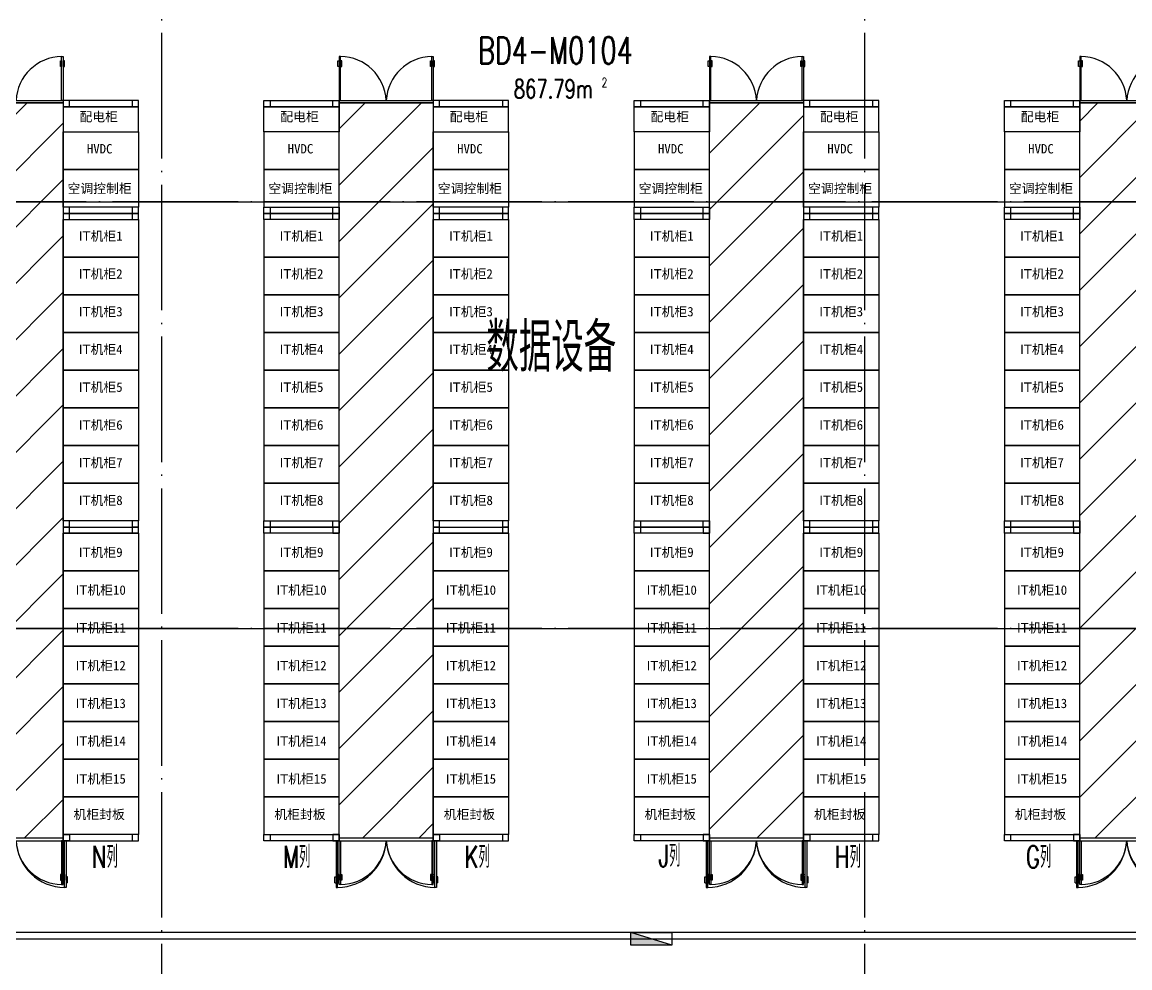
# Model space of a CAD drawing. Extents: x 758840 to 1108724, y -102573 to 143521.
# Drawn here: x 865511 to 883163, y 45376 to 60450 of the extents above; entities that cross this region are included whole.
import ezdxf

# ---------------------------------------------------------------- set-up
doc = ezdxf.new("R2010")
doc.units = 0
doc.header["$LTSCALE"] = 1000
doc.header["$MEASUREMENT"] = 0
doc.linetypes.add('CENTER', pattern=[2, 1.25, -0.25, 0.25, -0.25])
doc.linetypes.add('DOTE', pattern=[2.42, 2, -0.2, 0.02, -0.2])
for name, color, linetype in [('01装修-房间名称', 7, 'Continuous'), ('AXIS', 3, 'Continuous'), ('DOTE', 8, 'DOTE'), ('EQUIP_消火栓', 7, 'Continuous'), ('SPACE', 7, 'Continuous'), ('TB-框架', 4, 'Continuous'), ('WALL', 6, 'Continuous'), ('编号图层', 7, 'Continuous')]:
    doc.layers.add(name, color=color, linetype=linetype)
doc.styles.add('_TCH_DIM_T3', font='SIMPLEX', dxfattribs={"width": 0.705882, "bigfont": 'GBCBIG'})
doc.styles.add('_TCH_SPACE', font='SIMPLEX', dxfattribs={"bigfont": 'GBCBIG'})
doc.styles.get("Standard").update_dxf_attribs({"font": 'gbenor.shx', "bigfont": 'gbcbig.shx'})
doc.styles.add('设计说明', font='tssdeng.shx', dxfattribs={"width": 0.7, "bigfont": 'tssdchn.shx'})

# ---------------------------------------------------------------- blocks, each defined once
blk = doc.blocks.new('$TwtSys$00000434')
for p, q in [((-0.5, 0.5), (-0.5, -0.5)), ((-0.5, -0.5), (0.5, 0.5)), ((0.5, 0.5), (-0.5, 0.5)), ((0.5, -0.5), (0.5, 0.5)), ((-0.5, -0.5), (0.5, -0.5))]:
    blk.add_line(p, q)
blk.add_solid([(0.5, -0.5), (0.5, 0.5), (-0.5, -0.5)])
blk = doc.blocks.new('消火栓-半栋')
at = {"layer": 'EQUIP_消火栓', "linetype": 'CENTER', "xscale": -650, "yscale": 200, "zscale": 650}
blk.add_blockref('$TwtSys$00000434', (86405, 2100), dxfattribs=at)
blk = doc.blocks.new('TB-15Rack-D')
at = {"layer": 'TB-框架', "ltscale": 5}
h = blk.add_hatch(dxfattribs=at)
h.set_pattern_fill('ANSI31', color=254, scale=400)
h.set_pattern_definition([(45, (0, 0), (-449.013, 449.013), [])])
h.paths.add_polyline_path([(2700, -40), (1200, -40), (1200, -11760), (2700, -11760), (2700, -11700)])
at = {"layer": 'TB-框架', "color": 3}
for p, q in [((2800, -6800), (2700, -6800)), ((2700, -6800), (2700, -6900)), ((2800, -6800), (3800, -6800)), ((2800, -6900), (2800, -6800)), ((2800, -6800), (3800, -6800)), ((3900, -6800), (3800, -6800)), ((3800, -6800), (3800, -6900)), ((3900, -6900), (3900, -6800)), ((3900, -6900), (2700, -6900)), ((2700, -6900), (2800, -6900)), ((3800, -6900), (3900, -6900))]:
    blk.add_line(p, q, dxfattribs=at)
for points in [[(1200, 541), (1180, 541), (1180, 630), (1200, 630)], [(1200, 0), (1223, 0), (1223, 700), (1200, 700)], [(1223, 541), (1243, 541), (1243, 630), (1223, 630)], [(2677, 541), (2657, 541), (2657, 630), (2677, 630)], [(2700, 0), (2677, 0), (2677, 700), (2700, 700)], [(2700, 541), (2720, 541), (2720, 630), (2700, 630)], [(100, -100), (0, -100), (0, 0), (100, 0)], [(0, 0), (1200, 0), (1200, -100), (0, -100)], [(1200, -100), (1100, -100), (1100, 0), (1200, 0)], [(1200, 0), (2700, 0), (2700, -40), (1200, -40)], [(2700, -100), (2800, -100), (2800, 0), (2700, 0)], [(3900, 0), (2700, 0), (2700, -100), (3900, -100)], [(3800, -100), (3900, -100), (3900, 0), (3800, 0)], [(1200, -500), (0, -500), (0, -100), (1200, -100)], [(1200, -40), (2700, -40), (2700, -11760), (1200, -11760)], [(2700, -500), (3900, -500), (3900, -100), (2700, -100)], [(0, -1100), (1200, -1100), (1200, -500), (0, -500)], [(3900, -1100), (2700, -1100), (2700, -500), (3900, -500)], [(0, -1700), (1200, -1700), (1200, -1100), (0, -1100)], [(3900, -1700), (2700, -1700), (2700, -1100), (3900, -1100)], [(100, -1800), (0, -1800), (0, -1700), (100, -1700)], [(0, -1700), (1200, -1700), (1200, -1800), (0, -1800)], [(1200, -1800), (1100, -1800), (1100, -1700), (1200, -1700)], [(2700, -1800), (2800, -1800), (2800, -1700), (2700, -1700)], [(3900, -1700), (2700, -1700), (2700, -1800), (3900, -1800)], [(3800, -1800), (3900, -1800), (3900, -1700), (3800, -1700)], [(100, -1900), (0, -1900), (0, -1800), (100, -1800)], [(0, -1800), (1200, -1800), (1200, -1900), (0, -1900)], [(0, -2500), (1200, -2500), (1200, -1900), (0, -1900)], [(1200, -1900), (1100, -1900), (1100, -1800), (1200, -1800)], [(2700, -1900), (2800, -1900), (2800, -1800), (2700, -1800)], [(3900, -1800), (2700, -1800), (2700, -1900), (3900, -1900)], [(3900, -2500), (2700, -2500), (2700, -1900), (3900, -1900)], [(3800, -1900), (3900, -1900), (3900, -1800), (3800, -1800)], [(0, -3100), (1200, -3100), (1200, -2500), (0, -2500)], [(3900, -3100), (2700, -3100), (2700, -2500), (3900, -2500)], [(0, -3700), (1200, -3700), (1200, -3100), (0, -3100)], [(3900, -3700), (2700, -3700), (2700, -3100), (3900, -3100)], [(0, -4300), (1200, -4300), (1200, -3700), (0, -3700)], [(3900, -4300), (2700, -4300), (2700, -3700), (3900, -3700)], [(0, -4900), (1200, -4900), (1200, -4300), (0, -4300)], [(3900, -4900), (2700, -4900), (2700, -4300), (3900, -4300)], [(0, -5500), (1200, -5500), (1200, -4900), (0, -4900)], [(3900, -5500), (2700, -5500), (2700, -4900), (3900, -4900)], [(0, -6100), (1200, -6100), (1200, -5500), (0, -5500)], [(3900, -6100), (2700, -6100), (2700, -5500), (3900, -5500)], [(0, -6700), (1200, -6700), (1200, -6100), (0, -6100)], [(3900, -6700), (2700, -6700), (2700, -6100), (3900, -6100)], [(100, -6800), (0, -6800), (0, -6700), (100, -6700)], [(0, -6700), (1200, -6700), (1200, -6800), (0, -6800)], [(1200, -6800), (1100, -6800), (1100, -6700), (1200, -6700)], [(2700, -6800), (2800, -6800), (2800, -6700), (2700, -6700)], [(3800, -6800), (3900, -6800), (3900, -6700), (3800, -6700)], [(0, -6800), (1200, -6800), (1200, -6900), (0, -6900)], [(0, -6800), (100, -6800), (100, -6900), (0, -6900)], [(1100, -6900), (1200, -6900), (1200, -6800), (1100, -6800)], [(0, -7500), (1200, -7500), (1200, -6900), (0, -6900)], [(3900, -7500), (2700, -7500), (2700, -6900), (3900, -6900)], [(0, -8100), (1200, -8100), (1200, -7500), (0, -7500)], [(3900, -8100), (2700, -8100), (2700, -7500), (3900, -7500)], [(0, -8700), (1200, -8700), (1200, -8100), (0, -8100)], [(3900, -8700), (2700, -8700), (2700, -8100), (3900, -8100)], [(0, -9300), (1200, -9300), (1200, -8700), (0, -8700)], [(3900, -9300), (2700, -9300), (2700, -8700), (3900, -8700)], [(0, -9900), (1200, -9900), (1200, -9300), (0, -9300)], [(3900, -9900), (2700, -9900), (2700, -9300), (3900, -9300)], [(0, -10500), (1200, -10500), (1200, -9900), (0, -9900)], [(3900, -10500), (2700, -10500), (2700, -9900), (3900, -9900)], [(0, -11100), (1200, -11100), (1200, -10500), (0, -10500)], [(3900, -11100), (2700, -11100), (2700, -10500), (3900, -10500)], [(0, -11700), (1200, -11700), (1200, -11100), (0, -11100)], [(3900, -11700), (2700, -11700), (2700, -11100), (3900, -11100)], [(0, -11700), (1200, -11700), (1200, -11800), (0, -11800)], [(0, -11700), (100, -11700), (100, -11800), (0, -11800)], [(1100, -11800), (1200, -11800), (1200, -11700), (1100, -11700)], [(1200, -11800), (2700, -11800), (2700, -11760), (1200, -11760)], [(1200, -11800), (1223, -11800), (1223, -12500), (1200, -12500)], [(2700, -11800), (2677, -11800), (2677, -12500), (2700, -12500)], [(3900, -11700), (2700, -11700), (2700, -11800), (3900, -11800)], [(2800, -11800), (2700, -11800), (2700, -11700), (2800, -11700)], [(3900, -11700), (3800, -11700), (3800, -11800), (3900, -11800)], [(1200, -12341), (1180, -12341), (1180, -12430), (1200, -12430)], [(1223, -12341), (1243, -12341), (1243, -12430), (1223, -12430)], [(2677, -12341), (2657, -12341), (2657, -12430), (2677, -12430)], [(2700, -12341), (2720, -12341), (2720, -12430), (2700, -12430)]]:
    blk.add_lwpolyline(points, close=True, dxfattribs=at)
for centre, start, end in [((1211, -40), 3.2002, 89.0466), ((2689, -40), 90.9452, 176.9194), ((1211, -11760), 270.9534, 356.7998), ((2689, -11760), 183.0806, 269.0548)]:
    blk.add_arc(centre, 740, start, end, dxfattribs=at)
at = {"layer": 'TB-框架', "color": 8, "lineweight": 5, "ltscale": 5, "char_height": 150, "width": 1200, "attachment_point": 5}
for s, insert in [('{\\fKaiTi|b0|i0|c134|p49;配电柜}', (568, -268)), ('{\\fKaiTi|b0|i0|c134|p49;配电柜}', (3268, -268)), ('{\\fKaiTi|b0|i0|c134|p49;HVDC}', (583, -772)), ('{\\fKaiTi|b0|i0|c134|p49;HVDC}', (3283, -772)), ('{\\fKaiTi|b0|i0|c134|p49;空调控制柜}', (583, -1411)), ('{\\fKaiTi|b0|i0|c134|p49;空调控制柜}', (3283, -1411)), ('{\\fArial|b0|i0|c0|p34;IT\\fKaiTi|b0|i0|c134|p49;机柜1}', (600, -2171)), ('{\\fArial|b0|i0|c0|p34;IT\\fKaiTi|b0|i0|c134|p49;机柜1}', (3300, -2171)), ('{\\fArial|b0|i0|c0|p34;IT\\fKaiTi|b0|i0|c134|p49;机柜2}', (600, -2773)), ('{\\fArial|b0|i0|c0|p34;IT\\fKaiTi|b0|i0|c134|p49;机柜2}', (3300, -2773)), ('{\\fArial|b0|i0|c0|p34;IT\\fKaiTi|b0|i0|c134|p49;机柜3}', (600, -3375)), ('{\\fArial|b0|i0|c0|p34;IT\\fKaiTi|b0|i0|c134|p49;机柜3}', (3300, -3375)), ('{\\fArial|b0|i0|c0|p34;IT\\fKaiTi|b0|i0|c134|p49;机柜4}', (600, -3977)), ('{\\fArial|b0|i0|c0|p34;IT\\fKaiTi|b0|i0|c134|p49;机柜4}', (3300, -3977)), ('{\\fArial|b0|i0|c0|p34;IT\\fKaiTi|b0|i0|c134|p49;机柜5}', (600, -4579)), ('{\\fArial|b0|i0|c0|p34;IT\\fKaiTi|b0|i0|c134|p49;机柜5}', (3300, -4579)), ('{\\fArial|b0|i0|c0|p34;IT\\fKaiTi|b0|i0|c134|p49;机柜6}', (600, -5181)), ('{\\fArial|b0|i0|c0|p34;IT\\fKaiTi|b0|i0|c134|p49;机柜6}', (3300, -5181)), ('{\\fArial|b0|i0|c0|p34;IT\\fKaiTi|b0|i0|c134|p49;机柜7}', (600, -5783)), ('{\\fArial|b0|i0|c0|p34;IT\\fKaiTi|b0|i0|c134|p49;机柜7}', (3300, -5783)), ('{\\fArial|b0|i0|c0|p34;IT\\fKaiTi|b0|i0|c134|p49;机柜8}', (600, -6383)), ('{\\fArial|b0|i0|c0|p34;IT\\fKaiTi|b0|i0|c134|p49;机柜8}', (3300, -6383)), ('{\\fArial|b0|i0|c134|p34;IT\\fKaiTi|b0|i0|c134|p49;机柜9}', (600, -7211)), ('{\\fArial|b0|i0|c134|p34;IT\\fKaiTi|b0|i0|c134|p49;机柜9}', (3300, -7211)), ('{\\fArial|b0|i0|c134|p34;IT\\fKaiTi|b0|i0|c134|p49;机柜10}', (600, -7813)), ('{\\fArial|b0|i0|c134|p34;IT\\fKaiTi|b0|i0|c134|p49;机柜10}', (3300, -7813)), ('{\\fArial|b0|i0|c134|p34;IT\\fKaiTi|b0|i0|c134|p49;机柜11}', (600, -8415)), ('{\\fArial|b0|i0|c134|p34;IT\\fKaiTi|b0|i0|c134|p49;机柜11}', (3300, -8415)), ('{\\fArial|b0|i0|c134|p34;IT\\fKaiTi|b0|i0|c134|p49;机柜12}', (600, -9017)), ('{\\fArial|b0|i0|c134|p34;IT\\fKaiTi|b0|i0|c134|p49;机柜12}', (3300, -9017)), ('{\\fArial|b0|i0|c134|p34;IT\\fKaiTi|b0|i0|c134|p49;机柜13}', (600, -9619)), ('{\\fArial|b0|i0|c134|p34;IT\\fKaiTi|b0|i0|c134|p49;机柜13}', (3300, -9619)), ('{\\fArial|b0|i0|c134|p34;IT\\fKaiTi|b0|i0|c134|p49;机柜14}', (600, -10221)), ('{\\fArial|b0|i0|c134|p34;IT\\fKaiTi|b0|i0|c134|p49;机柜14}', (3300, -10221)), ('{\\fArial|b0|i0|c134|p34;IT\\fKaiTi|b0|i0|c134|p49;机柜15}', (600, -10823)), ('{\\fArial|b0|i0|c134|p34;IT\\fKaiTi|b0|i0|c134|p49;机柜15}', (3300, -10823)), ('{\\fKaiTi_GB2312|b0|i0|c134|p49;机柜封板}', (575, -11388)), ('{\\fKaiTi_GB2312|b0|i0|c134|p49;机柜封板}', (3275, -11388))]:
    blk.add_mtext(s, dxfattribs=dict(at, insert=insert))

msp = doc.modelspace()

# ---------------------------------------------------------------- linework, layer by layer
at = {"layer": 'AXIS', "color": 252, "linetype": 'ByBlock'}
for p, q in [((771533.02, 57587.52), (914933.02, 57587.52)), ((771533.02, 50787.52), (914933.02, 50787.52))]:
    msp.add_line(p, q, dxfattribs=at)
at = {"layer": 'DOTE'}
for p, q in [((867733.02, 103837.52), (867733.02, 34437.52)), ((878933.02, 103837.52), (878933.02, 34437.52)), ((914933.02, 57587.52), (775066.25, 57587.52)), ((914933.02, 50787.52), (775066.25, 50787.52))]:
    msp.add_line(p, q, dxfattribs=at)
at = {"layer": 'TB-框架', "color": 3}
for p, q in [((866188.13, 46655.77), (866188.13, 47402.52)), ((866213.02, 47402.52), (866213.02, 46655.77)), ((870513.02, 47402.52), (870513.02, 46655.77)), ((870537.91, 46655.77), (870537.91, 47402.52)), ((872088.13, 46655.77), (872088.13, 47402.52)), ((872113.02, 47402.52), (872113.02, 46655.77)), ((876413.02, 47402.52), (876413.02, 46655.77)), ((876437.91, 46655.77), (876437.91, 47402.52)), ((877988.13, 46655.77), (877988.13, 47402.52)), ((878013.02, 47402.52), (878013.02, 46655.77)), ((882313.02, 47402.52), (882313.02, 46655.77)), ((882337.91, 46655.77), (882337.91, 47402.52)), ((866167.07, 46730.1), (866167.07, 46825.88)), ((866188.13, 46825.88), (866167.07, 46825.88)), ((866234.08, 46825.88), (866213.02, 46825.88)), ((866234.08, 46730.1), (866234.08, 46825.88)), ((870491.97, 46730.1), (870491.97, 46825.88)), ((870491.97, 46825.88), (870513.02, 46825.88)), ((870537.91, 46825.88), (870558.97, 46825.88)), ((870558.97, 46730.1), (870558.97, 46825.88)), ((872067.07, 46730.1), (872067.07, 46825.88)), ((872088.13, 46825.88), (872067.07, 46825.88)), ((872134.08, 46825.88), (872113.02, 46825.88)), ((872134.08, 46730.1), (872134.08, 46825.88)), ((876391.97, 46730.1), (876391.97, 46825.88)), ((876391.97, 46825.88), (876413.02, 46825.88)), ((876437.91, 46825.88), (876458.97, 46825.88)), ((876458.97, 46730.1), (876458.97, 46825.88)), ((877967.07, 46730.1), (877967.07, 46825.88)), ((877988.13, 46825.88), (877967.07, 46825.88)), ((878034.08, 46825.88), (878013.02, 46825.88)), ((878034.08, 46730.1), (878034.08, 46825.88)), ((882291.97, 46730.1), (882291.97, 46825.88)), ((882291.97, 46825.88), (882313.02, 46825.88)), ((882337.91, 46825.88), (882358.97, 46825.88)), ((882358.97, 46730.1), (882358.97, 46825.88)), ((866188.13, 46730.1), (866167.07, 46730.1)), ((866213.02, 46655.77), (866188.13, 46655.77)), ((866234.08, 46730.1), (866213.02, 46730.1)), ((870491.97, 46730.1), (870513.02, 46730.1)), ((870513.02, 46655.77), (870537.91, 46655.77)), ((870537.91, 46730.1), (870558.97, 46730.1)), ((872088.13, 46730.1), (872067.07, 46730.1)), ((872113.02, 46655.77), (872088.13, 46655.77)), ((872134.08, 46730.1), (872113.02, 46730.1)), ((876391.97, 46730.1), (876413.02, 46730.1)), ((876413.02, 46655.77), (876437.91, 46655.77)), ((876437.91, 46730.1), (876458.97, 46730.1)), ((877988.13, 46730.1), (877967.07, 46730.1)), ((878013.02, 46655.77), (877988.13, 46655.77)), ((878034.08, 46730.1), (878013.02, 46730.1)), ((882291.97, 46730.1), (882313.02, 46730.1)), ((882313.02, 46655.77), (882337.91, 46655.77)), ((882337.91, 46730.1), (882358.97, 46730.1))]:
    msp.add_line(p, q, dxfattribs=at)
for centre, radius, start, end in [((866201.15, 47444.94), 789.27, 183.080595, 269.054756), ((870524.77, 47445.22), 789.55, 270.953437, 356.799803), ((872101.15, 47444.94), 789.27, 183.080595, 269.054756), ((876424.77, 47445.22), 789.55, 270.953437, 356.799803), ((878001.15, 47444.94), 789.27, 183.080595, 269.054756), ((882324.77, 47445.22), 789.55, 270.953437, 356.799803), ((883901.15, 47444.94), 789.27, 183.080595, 269.054756)]:
    msp.add_arc(centre, radius, start, end, dxfattribs=at)
at = {"layer": 'WALL', "color": 4}
for p, q in [((891213.02, 45937.52), (863213.02, 45937.52)), ((863213.02, 45837.52), (891213.02, 45837.52))]:
    msp.add_line(p, q, dxfattribs=at)

# ---------------------------------------------------------------- block references
msp.add_blockref('消火栓-半栋', (789133.02, 43737.52))
at = {"layer": 'TB-框架'}
for p in [(863463.38, 59202.52), (869363.38, 59202.52), (875263.38, 59202.52), (881163.38, 59202.52)]:
    msp.add_blockref('TB-15Rack-D', p, dxfattribs=at)

# ---------------------------------------------------------------- texts
at = {"layer": '01装修-房间名称', "style": '设计说明', "width": 0.7}
msp.add_text('数据设备', height=777.574, dxfattribs=at).set_placement((872909.03, 54877.74))
at = {"layer": 'SPACE', "color": 5, "style": '_TCH_SPACE', "width": 0.705882}
for s, height, p in [('BD4-M0104', 425, (872772.64, 59787.47)), ('867.79m', 297.5, (873344.78, 59238.09)), ('2', 148.75, (874744.78, 59413.09))]:
    msp.add_text(s, height=height, dxfattribs=at).set_placement(p)
at = {"layer": '编号图层', "color": 8, "style": '_TCH_DIM_T3', "width": 0.705882}
for s, p in [('N列', (866623.42, 46969.72)), ('M列', (869670.31, 46969.72)), ('K列', (872560.98, 46969.72)), ('J列', (875651.65, 46987.49)), ('H列', (878464.09, 46969.72)), ('G列', (881507.87, 46969.72))]:
    msp.add_text(s, height=350, dxfattribs=at).set_placement(p)

doc.saveas('drawing.dxf')
